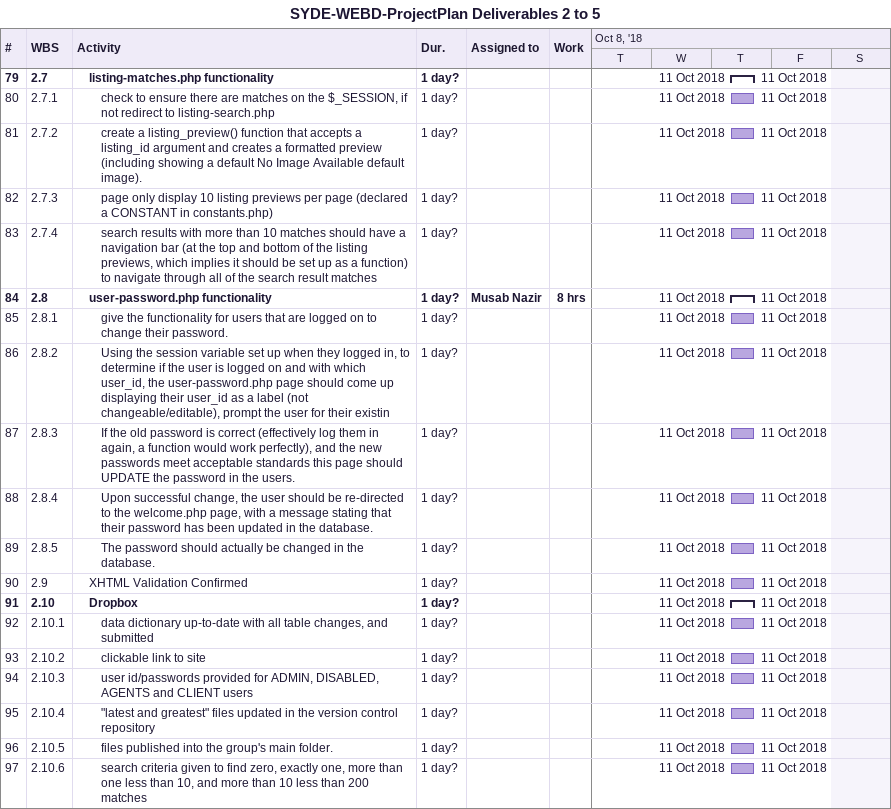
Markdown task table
SYDE-WEBD-ProjectPlan Deliverables 2 to 5

| ID | WBS | Task | Duration | Start | Finish | Resources | Work (h) |
|---|---|---|---|---|---|---|---|
| 79 | 2.7 | **listing-matches.php functionality** | 1d? | 2018-10-11 | 2018-10-11 |  |  |
| 80 | 2.7.1 | check to ensure there are matches on the $_SESSION, if not redirect to listing-search.php | 1d? | 2018-10-11 | 2018-10-11 |  |  |
| 81 | 2.7.2 | create a listing_preview() function that accepts a listing_id argument and creates a formatted preview (including showing a default No Image Available default image). | 1d? | 2018-10-11 | 2018-10-11 |  |  |
| 82 | 2.7.3 | page only display 10 listing previews per page (declared a CONSTANT in constants.php) | 1d? | 2018-10-11 | 2018-10-11 |  |  |
| 83 | 2.7.4 | search results with more than 10 matches should have a navigation bar (at the top and bottom of the listing previews, which implies it should be set up as a function) to navigate through all of the search result matches | 1d? | 2018-10-11 | 2018-10-11 |  |  |
| 84 | 2.8 | **user-password.php functionality** | 1d? | 2018-10-11 | 2018-10-11 | Musab Nazir | 8 |
| 85 | 2.8.1 | give the functionality for users that are logged on to change their password. | 1d? | 2018-10-11 | 2018-10-11 |  |  |
| 86 | 2.8.2 | Using the session variable set up when they logged in, to determine if the user is logged on and with which user_id, the user-password.php page should come up displaying their user_id as a label (not changeable/editable), prompt the user for their existin | 1d? | 2018-10-11 | 2018-10-11 |  |  |
| 87 | 2.8.3 | If the old password is correct (effectively log them in again, a function would work perfectly), and the new passwords meet acceptable standards this page should UPDATE the password in the users. | 1d? | 2018-10-11 | 2018-10-11 |  |  |
| 88 | 2.8.4 | Upon successful change, the user should be re-directed to the welcome.php page, with a message stating that their password has been updated in the database. | 1d? | 2018-10-11 | 2018-10-11 |  |  |
| 89 | 2.8.5 | The password should actually be changed in the database. | 1d? | 2018-10-11 | 2018-10-11 |  |  |
| 90 | 2.9 | XHTML Validation Confirmed | 1d? | 2018-10-11 | 2018-10-11 |  |  |
| 91 | 2.10 | **Dropbox** | 1d? | 2018-10-11 | 2018-10-11 |  |  |
| 92 | 2.10.1 | data dictionary up-to-date with all table changes, and submitted | 1d? | 2018-10-11 | 2018-10-11 |  |  |
| 93 | 2.10.2 | clickable link to site | 1d? | 2018-10-11 | 2018-10-11 |  |  |
| 94 | 2.10.3 | user id/passwords provided for ADMIN, DISABLED, AGENTS and CLIENT users | 1d? | 2018-10-11 | 2018-10-11 |  |  |
| 95 | 2.10.4 | "latest and greatest" files updated in the version control repository | 1d? | 2018-10-11 | 2018-10-11 |  |  |
| 96 | 2.10.5 | files published into the group's main folder. | 1d? | 2018-10-11 | 2018-10-11 |  |  |
| 97 | 2.10.6 | search criteria given to find zero, exactly one, more than one less than 10, and more than 10 less than 200 matches | 1d? | 2018-10-11 | 2018-10-11 |  |  |
